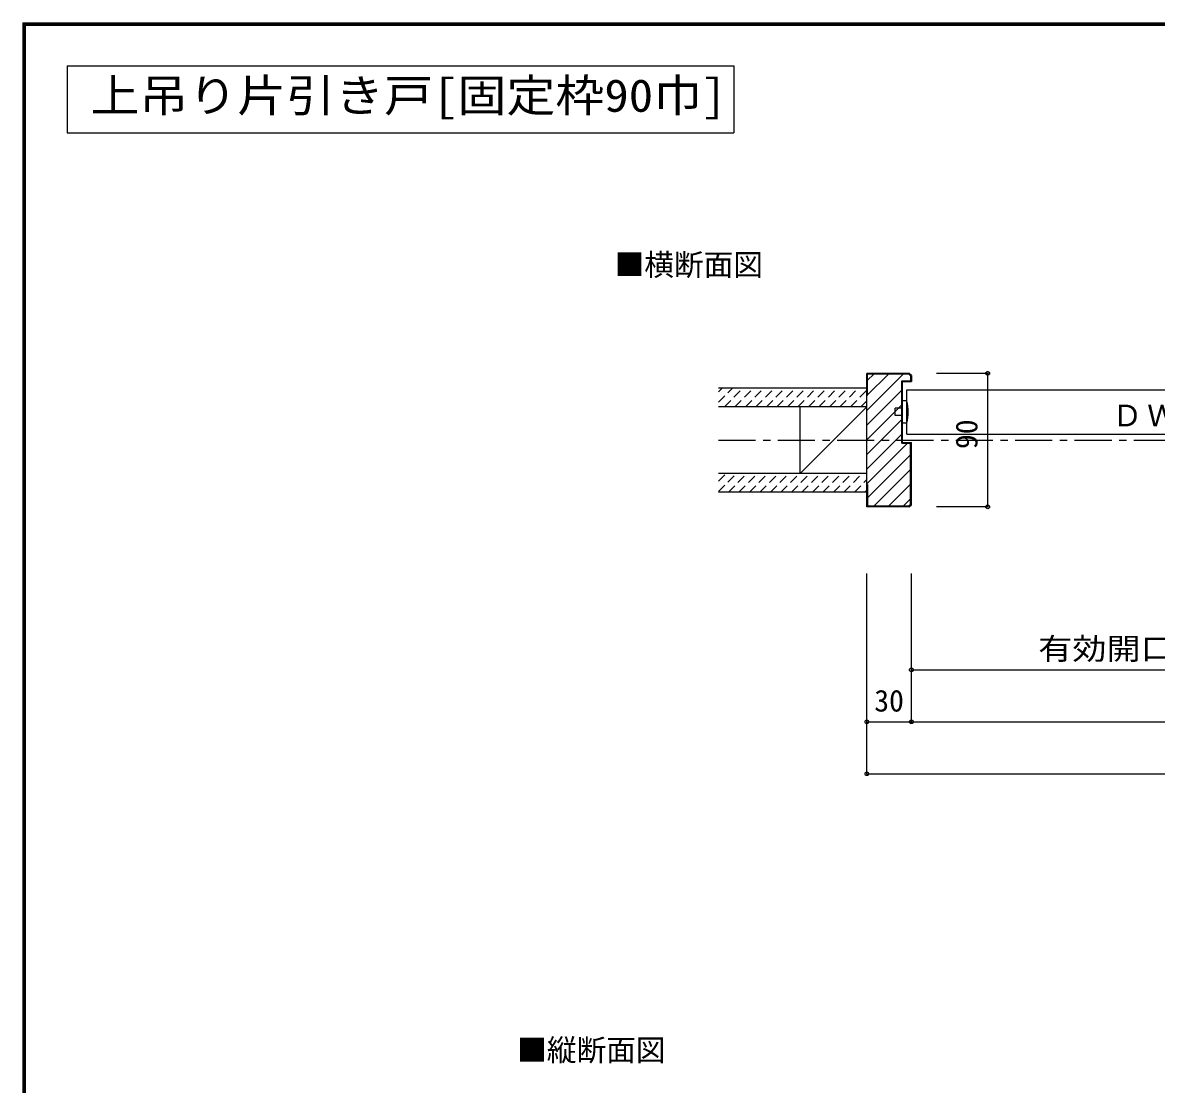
# Model space of a CAD drawing. Units: millimetres at full size, sheet at 1:5; details may follow other scales. Extents: x -973 to 977, y -718 to 696.
# Drawn here: x -973 to -209, y -20 to 696 of the extents above; entities that cross this region are included whole.
import ezdxf
from ezdxf.enums import TextEntityAlignment as Align

# ---------------------------------------------------------------- set-up
doc = ezdxf.new("R2010")
doc.units = ezdxf.units.MM
doc.header["$LTSCALE"] = 5
doc.header["$PDMODE"] = 32
doc.header["$PDSIZE"] = 2.5
doc.linetypes.add('CHAIN1', pattern=[8, 5, -1, 1, -1])
doc.linetypes.add('DASHED1', pattern=[1.8, 1.2, -0.6])
for name, color, linetype in [('0-1_通り芯', 4, 'CHAIN1'), ('0-2_柱', 3, 'Continuous'), ('0-3_仕上げ', 2, 'Continuous'), ('0-4_枠', 3, 'Continuous'), ('0-6_扉', 6, 'Continuous'), ('0-7_金物', 7, 'Continuous'), ('0-A_文字', 3, 'Continuous'), ('0-B_寸法', 7, 'Continuous'), ('0-C_ハッチ', 4, 'DASHED1'), ('F-1_枠', 6, 'Continuous')]:
    doc.layers.add(name, color=color, linetype=linetype)
doc.styles.add('ＭＳ ゴシック', font='')
doc.styles.get('ＭＳ ゴシック').set_extended_font_data('MS Gothic')

msp = doc.modelspace()

# ---------------------------------------------------------------- linework, layer by layer
at = {"layer": '0-1_通り芯'}
msp.add_line((-504.366, 414.494), (507.672, 414.494), dxfattribs=at)
at = {"layer": '0-2_柱', "color": 7}
msp.add_line((-449.366, 391.994), (-404.366, 436.994), dxfattribs=at)
at = {"layer": '0-2_柱'}
for p, q in [((-449.366, 391.994), (-449.366, 436.994)), ((-404.366, 391.994), (-404.366, 436.994))]:
    msp.add_line(p, q, dxfattribs=at)
at = {"layer": '0-3_仕上げ'}
for p, q in [((-404.366, 449.494), (-504.366, 449.494)), ((-404.366, 436.994), (-504.366, 436.994)), ((-404.366, 391.994), (-504.366, 391.994)), ((-404.366, 379.494), (-504.366, 379.494))]:
    msp.add_line(p, q, dxfattribs=at)
at = {"layer": '0-4_枠'}
for p, q in [((-404.366, 369.494), (-404.366, 459.494)), ((-375.781, 459.494), (-404.366, 459.494)), ((-403.866, 444.494), (-403.866, 458.994)), ((-375.988, 458.994), (-403.866, 458.994)), ((-375.988, 458.994), (-374.866, 457.872)), ((-374.366, 458.079), (-375.781, 459.494)), ((-380.866, 412.494), (-380.866, 454.494)), ((-380.866, 454.494), (-374.866, 454.494)), ((-380.366, 412.994), (-380.366, 453.994)), ((-380.366, 453.994), (-374.366, 453.994)), ((-374.866, 457.872), (-374.866, 454.494)), ((-374.366, 458.079), (-374.366, 453.994)), ((-403.866, 444.494), (-404.366, 444.494)), ((-380.366, 412.994), (-374.366, 412.994)), ((-374.366, 370.908), (-374.366, 412.994)), ((-380.866, 412.494), (-374.866, 412.494)), ((-374.866, 371.408), (-374.866, 412.494)), ((-403.866, 384.494), (-404.366, 384.494)), ((-403.866, 384.494), (-403.866, 369.994)), ((-375.781, 369.494), (-404.366, 369.494)), ((-376.28, 369.994), (-403.866, 369.994)), ((-374.866, 371.408), (-376.28, 369.994)), ((-375.781, 369.494), (-374.366, 370.908))]:
    msp.add_line(p, q, dxfattribs=at)
at = {"layer": '0-6_扉'}
for p, q in [((-377.366, 418.494), (-377.366, 448.494)), ((-377.366, 448.494), (-198.808, 448.494)), ((-377.366, 418.494), (-198.808, 418.494))]:
    msp.add_line(p, q, dxfattribs=at)
at = {"layer": '0-6_扉', "color": 4}
msp.add_line((-404.366, 189.66), (-404.366, 324.66), dxfattribs=at)
at = {"layer": '0-6_扉', "color": 7}
msp.add_point((-404.366, 189.66), dxfattribs=at)
at = {"layer": '0-7_金物'}
for p, q in [((-380.366, 435.994), (-385.366, 435.994)), ((-385.366, 430.994), (-385.366, 435.994)), ((-377.366, 440.994), (-380.366, 440.994)), ((-380.366, 425.994), (-380.366, 440.994)), ((-380.366, 430.994), (-385.366, 430.994)), ((-377.366, 425.994), (-380.366, 425.994))]:
    msp.add_line(p, q, dxfattribs=at)
msp.add_arc((-407.818, 433.494), 31.361, 346.16371, 13.83632, dxfattribs=at)
at = {"layer": '0-A_文字'}
for p, q in [((-943.333, 666.667), (-943.333, 621.667)), ((-943.333, 666.667), (-493.958, 666.667)), ((-493.958, 666.667), (-493.958, 621.667)), ((-943.333, 621.667), (-493.958, 621.667))]:
    msp.add_line(p, q, dxfattribs=at)
at = {"layer": '0-B_寸法', "color": 4}
for p, q in [((-322.945, 459.494), (-357.467, 459.494)), ((-322.945, 369.494), (-322.945, 459.494)), ((-322.945, 369.494), (-357.467, 369.494)), ((-404.366, 189.66), (-404.366, 324.66)), ((-374.366, 259.66), (-374.366, 324.66)), ((-374.366, 224.66), (-374.366, 324.66)), ((-374.366, 259.66), (-13.347, 259.66)), ((-404.366, 224.66), (407.672, 224.66)), ((-404.366, 189.66), (407.672, 189.66))]:
    msp.add_line(p, q, dxfattribs=at)
at = {"layer": '0-B_寸法'}
for p in [(-322.945, 459.494), (-322.945, 369.494), (-374.366, 259.66), (-404.366, 224.66), (-374.366, 224.66), (-404.366, 189.66)]:
    msp.add_point(p, dxfattribs=at)
at = {"layer": '0-C_ハッチ', "linetype": 'Continuous'}
for p, q in [((-404.366, 434.512), (-379.885, 458.994)), ((-403.866, 454.811), (-399.684, 458.994)), ((-403.866, 444.911), (-389.784, 458.994)), ((-404.366, 424.612), (-380.866, 448.112)), ((-404.366, 414.713), (-380.866, 438.213)), ((-404.366, 404.813), (-380.866, 428.313)), ((-404.366, 394.914), (-380.866, 418.414)), ((-404.366, 385.014), (-376.887, 412.494)), ((-403.866, 375.615), (-374.866, 404.615)), ((-399.588, 369.994), (-374.866, 394.716)), ((-389.689, 369.994), (-374.866, 384.816)), ((-379.789, 369.994), (-374.866, 374.917))]:
    msp.add_line(p, q, dxfattribs=at)
at = {"layer": '0-C_ハッチ'}
for p, q in [((-504.366, 440.023), (-494.896, 449.494)), ((-504.366, 447.095), (-501.967, 449.494)), ((-500.325, 436.994), (-487.825, 449.494)), ((-493.254, 436.994), (-480.754, 449.494)), ((-486.183, 436.994), (-473.683, 449.494)), ((-479.112, 436.994), (-466.612, 449.494)), ((-472.041, 436.994), (-459.541, 449.494)), ((-464.97, 436.994), (-452.47, 449.494)), ((-457.899, 436.994), (-445.399, 449.494)), ((-450.828, 436.994), (-438.328, 449.494)), ((-443.756, 436.994), (-431.256, 449.494)), ((-436.685, 436.994), (-424.185, 449.494)), ((-429.614, 436.994), (-417.114, 449.494)), ((-422.543, 436.994), (-410.043, 449.494)), ((-415.472, 436.994), (-404.366, 448.1)), ((-408.401, 436.994), (-404.366, 441.028)), ((-504.366, 379.815), (-492.188, 391.994)), ((-504.366, 386.886), (-499.259, 391.994)), ((-497.617, 379.494), (-485.117, 391.994)), ((-490.546, 379.494), (-478.046, 391.994)), ((-483.475, 379.494), (-470.975, 391.994)), ((-476.404, 379.494), (-463.904, 391.994)), ((-469.333, 379.494), (-456.833, 391.994)), ((-462.262, 379.494), (-449.762, 391.994)), ((-455.19, 379.494), (-442.69, 391.994)), ((-448.119, 379.494), (-435.619, 391.994)), ((-441.048, 379.494), (-428.548, 391.994)), ((-433.977, 379.494), (-421.477, 391.994)), ((-426.906, 379.494), (-414.406, 391.994)), ((-419.835, 379.494), (-407.335, 391.994)), ((-412.764, 379.494), (-404.366, 387.891)), ((-405.693, 379.494), (-404.366, 380.82))]:
    msp.add_line(p, q, dxfattribs=at)
at = {"layer": 'F-1_枠'}
for p, q in [((-973.347, 695.833), (-973.347, -700.833)), ((-973.347, 695.833), (976.653, 695.833)), ((-972.514, 695.833), (-972.514, -700.833)), ((-971.68, 695.833), (-971.68, -700.833)), ((-973.347, 695), (976.653, 695)), ((-973.347, 694.167), (976.653, 694.167))]:
    msp.add_line(p, q, dxfattribs=at)

# ---------------------------------------------------------------- texts
at = {"layer": '0-A_文字', "style": 'ＭＳ ゴシック', "width": 1.1}
msp.add_text('上吊り片引き戸[固定枠90巾]', height=21.99, dxfattribs=at).set_placement((-927.708, 629.167), align=Align.BOTTOM_LEFT)
at = {"layer": '0-A_文字', "color": 7, "style": 'ＭＳ ゴシック'}
for s, p in [('■横断面図', (-574.366, 520.994)), ('■縦断面図', (-640.065, -8.322))]:
    msp.add_text(s, height=14.66, dxfattribs=at).set_placement(p, align=Align.BOTTOM_LEFT)
at = {"layer": '0-B_寸法', "style": 'ＭＳ ゴシック'}
msp.add_text('90', height=14.66, rotation=90, dxfattribs=at).set_placement((-325.445, 408.494), align=Align.BOTTOM_LEFT)
at = {"layer": '0-B_寸法', "style": 'ＭＳ ゴシック', "width": 1.15}
msp.add_text('有効開口寸法＝867', height=14.66, dxfattribs=at).set_placement((-288.857, 262.16), align=Align.BOTTOM_LEFT)
at = {"layer": '0-B_寸法', "style": 'ＭＳ ゴシック'}
msp.add_text('30', height=14.66, dxfattribs=at).set_placement((-399.366, 227.16), align=Align.BOTTOM_LEFT)
at = {"layer": '0-B_寸法', "insert": (-238.808, 423.494), "char_height": 14.66, "attachment_point": 7, "style": 'ＭＳ ゴシック'}
msp.add_mtext('\\T1.17;ＤＷ＝900', dxfattribs=at)

doc.saveas('drawing.dxf')
